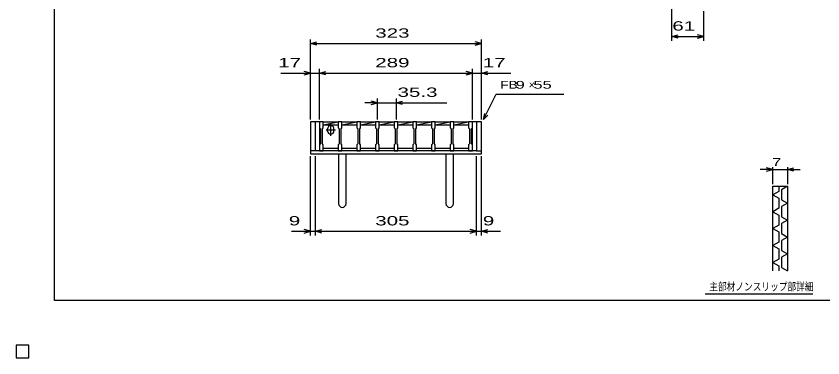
# Model space of a CAD drawing. Units: millimetres, scale not verified. Extents: x -1456 to 1385, y -1026 to 843.
# Drawn here: x -1456 to 70, y -1026 to -379 of the extents above; entities that cross this region are included whole.
import ezdxf
from ezdxf.enums import TextEntityAlignment as Align

# ---------------------------------------------------------------- set-up
doc = ezdxf.new("R2010")
doc.units = ezdxf.units.MM
doc.header["$LTSCALE"] = 8
for name, color, linetype, lineweight in [('0_2', 150, 'Continuous', 25), ('16', 3, 'Continuous', 25), ('19', 6, 'Continuous', 25), ('22', 4, 'Continuous', 25), ('24', 2, 'Continuous', 25), ('32', 4, 'Continuous', 25)]:
    doc.layers.add(name, color=color, linetype=linetype, lineweight=lineweight)
doc.styles.add('ベクトル', font='')
doc.styles.get('ベクトル').set_extended_font_data('ベクトル')

msp = doc.modelspace()

# ---------------------------------------------------------------- linework, layer by layer
at = {"layer": '0_2'}
for p, q in [((-1383.2, -917.2), (-1383.2, 842.8)), ((1384.8, -917.2), (-1383.2, -917.2)), ((-1432, -1002), (-1456, -1002)), ((-1456, -1002), (-1456, -1026)), ((-1432, -1002), (-1456, -1002)), ((-1456, -1002), (-1456, -1026)), ((-1432, -1002), (-1456, -1002)), ((-1456, -1002), (-1456, -1026)), ((-1432, -1002), (-1456, -1002)), ((-1456, -1002), (-1456, -1026)), ((-1432, -1002), (-1456, -1002)), ((-1456, -1002), (-1456, -1026)), ((-1432, -1026), (-1432, -1002)), ((-1432, -1026), (-1432, -1002)), ((-1432, -1026), (-1432, -1002)), ((-1432, -1026), (-1432, -1002)), ((-1432, -1026), (-1432, -1002)), ((-1456, -1026), (-1432, -1026)), ((-1456, -1026), (-1432, -1026)), ((-1456, -1026), (-1432, -1026)), ((-1456, -1026), (-1432, -1026)), ((-1456, -1026), (-1432, -1026))]:
    msp.add_line(p, q, dxfattribs=at)
at = {"layer": '16'}
for p, q in [((-882, -579), (-882, -578.3)), ((-882, -578.3), (-875, -578.3)), ((-882, -579), (-882, -590.5)), ((-875, -579), (-882, -579)), ((-882, -579), (-882, -629)), ((-875, -578.3), (-875, -579)), ((-875, -590.5), (-875, -579)), ((-875, -579), (-846.7, -579)), ((-875, -584.5), (-846.7, -579)), ((-846.7, -579), (-846.7, -578.3)), ((-846.7, -578.3), (-839.7, -578.3)), ((-846.7, -579), (-846.7, -590.5)), ((-839.7, -579), (-846.7, -579)), ((-839.7, -578.3), (-839.7, -579)), ((-839.7, -590.5), (-839.7, -579)), ((-839.7, -579), (-811.4, -579)), ((-839.7, -584.5), (-811.4, -579)), ((-811.4, -579), (-811.4, -578.3)), ((-811.4, -578.3), (-804.4, -578.3)), ((-811.4, -579), (-811.4, -590.5)), ((-804.4, -579), (-811.4, -579)), ((-804.4, -578.3), (-804.4, -579)), ((-804.4, -590.5), (-804.4, -579)), ((-804.4, -579), (-776.1, -579)), ((-804.4, -584.5), (-776.1, -579)), ((-776.1, -579), (-776.1, -578.3)), ((-776.1, -578.3), (-769.1, -578.3)), ((-776.1, -579), (-776.1, -590.5)), ((-769.1, -579), (-776.1, -579)), ((-769.1, -578.3), (-769.1, -579)), ((-769.1, -590.5), (-769.1, -579)), ((-769.1, -579), (-740.8, -579)), ((-769.1, -584.5), (-740.8, -579)), ((-740.8, -579), (-740.8, -578.3)), ((-740.8, -578.3), (-733.8, -578.3)), ((-740.8, -579), (-740.8, -590.5)), ((-733.8, -579), (-740.8, -579)), ((-733.8, -578.3), (-733.8, -579)), ((-733.8, -590.5), (-733.8, -579)), ((-733.8, -579), (-705.5, -579)), ((-733.8, -584.5), (-705.5, -579)), ((-705.5, -579), (-705.5, -578.3)), ((-705.5, -578.3), (-698.5, -578.3)), ((-705.5, -579), (-705.5, -590.5)), ((-698.5, -579), (-705.5, -579)), ((-698.5, -578.3), (-698.5, -579)), ((-698.5, -590.5), (-698.5, -579)), ((-698.5, -579), (-670.2, -579)), ((-698.5, -584.5), (-670.2, -579)), ((-670.2, -579), (-670.2, -578.3)), ((-670.2, -578.3), (-663.2, -578.3)), ((-670.2, -579), (-670.2, -590.5)), ((-663.2, -579), (-670.2, -579)), ((-663.2, -578.3), (-663.2, -579)), ((-663.2, -590.5), (-663.2, -579)), ((-663.2, -579), (-634.9, -579)), ((-663.2, -584.5), (-634.9, -579)), ((-634.9, -579), (-634.9, -578.3)), ((-634.9, -578.3), (-627.9, -578.3)), ((-634.9, -579), (-634.9, -590.5)), ((-627.9, -579), (-634.9, -579)), ((-627.9, -578.3), (-627.9, -579)), ((-627.9, -590.5), (-627.9, -579)), ((-627.9, -579), (-600, -579)), ((-627.9, -584.5), (-600, -579.078)), ((-600, -579), (-600, -578.3)), ((-600, -578.3), (-593, -578.3)), ((-600, -579), (-600, -590.5)), ((-593, -579), (-600, -579)), ((-593, -578.3), (-593, -579)), ((-593, -590.5), (-593, -579)), ((-593, -629), (-593, -579)), ((-882, -590.5), (-880.5, -592.5)), ((-880.5, -592.5), (-880.5, -620.5)), ((-876.5, -592.5), (-875, -590.5)), ((-876.5, -620.5), (-876.5, -592.5)), ((-875, -584.5), (-846.7, -584.5)), ((-869.85, -594.5), (-851.85, -594.5)), ((-866.85, -596.5), (-866.85, -592.5)), ((-860.85, -605.5), (-860.85, -583.5)), ((-854.85, -596.5), (-854.85, -592.5)), ((-846.7, -590.5), (-845.2, -592.5)), ((-845.2, -592.5), (-845.2, -620.5)), ((-841.2, -592.5), (-839.7, -590.5)), ((-841.2, -620.5), (-841.2, -592.5)), ((-839.7, -584.5), (-811.4, -584.5)), ((-811.4, -590.5), (-809.9, -592.5)), ((-809.9, -592.5), (-809.9, -620.5)), ((-805.9, -592.5), (-804.4, -590.5)), ((-805.9, -620.5), (-805.9, -592.5)), ((-804.4, -584.5), (-776.1, -584.5)), ((-776.1, -590.5), (-774.6, -592.5)), ((-774.6, -592.5), (-774.6, -620.5)), ((-770.6, -592.5), (-769.1, -590.5)), ((-770.6, -620.5), (-770.6, -592.5)), ((-769.1, -584.5), (-740.8, -584.5)), ((-740.8, -590.5), (-739.3, -592.5)), ((-739.3, -592.5), (-739.3, -620.5)), ((-735.3, -592.5), (-733.8, -590.5)), ((-735.3, -620.5), (-735.3, -592.5)), ((-733.8, -584.5), (-705.5, -584.5)), ((-705.5, -590.5), (-704, -592.5)), ((-704, -592.5), (-704, -620.5)), ((-700, -592.5), (-698.5, -590.5)), ((-700, -620.5), (-700, -592.5)), ((-698.5, -584.5), (-670.2, -584.5)), ((-670.2, -590.5), (-668.7, -592.5)), ((-668.7, -592.5), (-668.7, -620.5)), ((-664.7, -592.5), (-663.2, -590.5)), ((-664.7, -620.5), (-664.7, -592.5)), ((-663.2, -584.5), (-634.9, -584.5)), ((-634.9, -590.5), (-633.4, -592.5)), ((-633.4, -592.5), (-633.4, -620.5)), ((-629.4, -592.5), (-627.9, -590.5)), ((-629.4, -620.5), (-629.4, -592.5)), ((-627.9, -584.5), (-600, -584.5)), ((-600, -590.5), (-598.5, -592.5)), ((-598.5, -592.5), (-598.5, -620.5)), ((-594.5, -592.5), (-593, -590.5)), ((-594.5, -620.5), (-594.5, -592.5)), ((-880.5, -620.5), (-882, -622.5)), ((-882, -622.5), (-882, -634)), ((-875, -622.5), (-876.5, -620.5)), ((-875, -634), (-875, -622.5)), ((-845.2, -620.5), (-846.7, -622.5)), ((-846.7, -622.5), (-846.7, -634)), ((-839.7, -622.5), (-841.2, -620.5)), ((-839.7, -634), (-839.7, -622.5)), ((-809.9, -620.5), (-811.4, -622.5)), ((-811.4, -622.5), (-811.4, -634)), ((-804.4, -622.5), (-805.9, -620.5)), ((-804.4, -634), (-804.4, -622.5)), ((-774.6, -620.5), (-776.1, -622.5)), ((-776.1, -622.5), (-776.1, -634)), ((-769.1, -622.5), (-770.6, -620.5)), ((-769.1, -634), (-769.1, -622.5)), ((-739.3, -620.5), (-740.8, -622.5)), ((-740.8, -622.5), (-740.8, -634)), ((-733.8, -622.5), (-735.3, -620.5)), ((-733.8, -634), (-733.8, -622.5)), ((-704, -620.5), (-705.5, -622.5)), ((-705.5, -622.5), (-705.5, -634)), ((-698.5, -622.5), (-700, -620.5)), ((-698.5, -634), (-698.5, -622.5)), ((-668.7, -620.5), (-670.2, -622.5)), ((-670.2, -622.5), (-670.2, -634)), ((-663.2, -622.5), (-664.7, -620.5)), ((-663.2, -634), (-663.2, -622.5)), ((-633.4, -620.5), (-634.9, -622.5)), ((-634.9, -622.5), (-634.9, -634)), ((-627.9, -622.5), (-629.4, -620.5)), ((-627.9, -634), (-627.9, -622.5)), ((-598.5, -620.5), (-600, -622.5)), ((-600, -622.5), (-600, -634)), ((-593, -622.5), (-594.5, -620.5)), ((-593, -634), (-593, -622.5)), ((-882, -634), (-875, -634)), ((-875, -629), (-846.7, -629)), ((-846.7, -634), (-839.7, -634)), ((-839.7, -629), (-811.4, -629)), ((-811.4, -634), (-804.4, -634)), ((-804.4, -629), (-776.1, -629)), ((-776.1, -634), (-769.1, -634)), ((-769.1, -629), (-740.8, -629)), ((-740.8, -634), (-733.8, -634)), ((-733.8, -629), (-705.5, -629)), ((-705.5, -634), (-698.5, -634)), ((-698.5, -629), (-670.2, -629)), ((-670.2, -634), (-663.2, -634)), ((-663.2, -629), (-634.9, -629)), ((-634.9, -634), (-627.9, -634)), ((-627.9, -629), (-600, -629)), ((-600, -634), (-593, -634)), ((-1432, -1002), (-1456, -1002)), ((-1456, -1002), (-1456, -1026)), ((-1432, -1002), (-1456, -1002)), ((-1456, -1002), (-1456, -1026)), ((-1432, -1002), (-1456, -1002)), ((-1456, -1002), (-1456, -1026)), ((-1432, -1002), (-1456, -1002)), ((-1456, -1002), (-1456, -1026)), ((-1432, -1002), (-1456, -1002)), ((-1456, -1002), (-1456, -1026)), ((-1432, -1026), (-1432, -1002)), ((-1432, -1026), (-1432, -1002)), ((-1432, -1026), (-1432, -1002)), ((-1432, -1026), (-1432, -1002)), ((-1432, -1026), (-1432, -1002)), ((-1456, -1026), (-1432, -1026)), ((-1456, -1026), (-1432, -1026)), ((-1456, -1026), (-1432, -1026)), ((-1456, -1026), (-1432, -1026)), ((-1456, -1026), (-1432, -1026))]:
    msp.add_line(p, q, dxfattribs=at)
for centre, start, end in [((-860.85, -592.5), 0, 180), ((-860.85, -596.5), 180, 0)]:
    msp.add_arc(centre, 6, start, end, dxfattribs=at)
at = {"layer": '19'}
for p, q in [((-882, -579), (-899, -579)), ((-899, -579), (-899, -640)), ((-890, -634), (-890, -579)), ((-576, -579), (-593, -579)), ((-585, -579), (-585, -634)), ((-576, -640), (-576, -579)), ((-890, -634), (-899, -634)), ((-899, -640), (-576, -640)), ((-585, -634), (-890, -634)), ((-846, -640), (-846, -734)), ((-832, -734), (-832, -640)), ((-643, -640), (-643, -734)), ((-629, -734), (-629, -640)), ((-585, -634), (-576, -634))]:
    msp.add_line(p, q, dxfattribs=at)
for centre in [(-839, -734), (-636, -734)]:
    msp.add_arc(centre, 7, 180, 0, dxfattribs=at)
at = {"layer": '22'}
for p, q in [((-216, -425.5), (-216, -241.5)), ((-155, -425.5), (-155, -369.5)), ((-899, -575), (-899, -423)), ((-576, -575), (-576, -423)), ((-216, -417.5), (-204, -414.3)), ((-204, -420.7), (-216, -417.5)), ((-216, -417.5), (-155, -417.5)), ((-155, -417.5), (-167, -414.3)), ((-167, -420.7), (-155, -417.5)), ((-899, -431), (-887, -427.8)), ((-887, -434.2), (-899, -431)), ((-899, -431), (-576, -431)), ((-576, -431), (-588, -427.8)), ((-588, -434.2), (-576, -431)), ((-955, -487), (-899, -487)), ((-899, -487), (-911, -483.8)), ((-911, -490.2), (-899, -487)), ((-899, -575), (-899, -479)), ((-899, -487), (-882, -487)), ((-882, -575), (-882, -479)), ((-882, -487), (-870, -483.8)), ((-870, -490.2), (-882, -487)), ((-882, -487), (-593, -487)), ((-593, -487), (-605, -483.8)), ((-605, -490.2), (-593, -487)), ((-593, -575), (-593, -479)), ((-593, -487), (-576, -487)), ((-576, -575), (-576, -479)), ((-576, -487), (-564, -483.8)), ((-564, -490.2), (-576, -487)), ((-576, -487), (-520, -487)), ((-572, -575), (-548, -527)), ((-548, -527), (-420, -527)), ((-772.6, -543), (-796.6, -543)), ((-772.6, -543), (-784.6, -539.8)), ((-784.6, -546.2), (-772.6, -543)), ((-772.6, -575), (-772.6, -535)), ((-772.6, -543), (-737.3, -543)), ((-737.3, -535), (-737.3, -575)), ((-737.3, -543), (-725.3, -539.8)), ((-725.3, -546.2), (-737.3, -543)), ((-737.3, -543), (-641.3, -543)), ((-572, -575), (-569.6, -563.32)), ((-572, -575), (-564, -566.2)), ((-899, -794.4), (-899, -644)), ((-890, -794.4), (-890, -644)), ((-585, -794.4), (-585, -644)), ((-576, -794.4), (-576, -644)), ((-935, -786.4), (-899, -786.4)), ((-899, -786.4), (-911, -783.2)), ((-911, -789.6), (-899, -786.4)), ((-899, -786.4), (-890, -786.4)), ((-890, -786.4), (-878, -783.2)), ((-878, -789.6), (-890, -786.4)), ((-890, -786.4), (-585, -786.4)), ((-585, -786.4), (-597, -783.2)), ((-597, -789.6), (-585, -786.4)), ((-585, -786.4), (-576, -786.4)), ((-576, -786.4), (-564, -783.2)), ((-564, -789.6), (-576, -786.4)), ((-576, -786.4), (-540, -786.4))]:
    msp.add_line(p, q, dxfattribs=at)
at = {"layer": '22', "color": 2}
for p, q in [((-1432, -1002), (-1456, -1002)), ((-1456, -1002), (-1456, -1026)), ((-1432, -1002), (-1456, -1002)), ((-1456, -1002), (-1456, -1026)), ((-1432, -1002), (-1456, -1002)), ((-1456, -1002), (-1456, -1026)), ((-1432, -1026), (-1432, -1002)), ((-1432, -1026), (-1432, -1002)), ((-1432, -1026), (-1432, -1002)), ((-1456, -1026), (-1432, -1026)), ((-1456, -1026), (-1432, -1026)), ((-1456, -1026), (-1432, -1026))]:
    msp.add_line(p, q, dxfattribs=at)
at = {"layer": '24', "color": 4}
for p, q in [((-1432, -1002), (-1456, -1002)), ((-1456, -1002), (-1456, -1026)), ((-1432, -1002), (-1456, -1002)), ((-1456, -1002), (-1456, -1026)), ((-1432, -1002), (-1456, -1002)), ((-1456, -1002), (-1456, -1026)), ((-1432, -1026), (-1432, -1002)), ((-1432, -1026), (-1432, -1002)), ((-1432, -1026), (-1432, -1002)), ((-1456, -1026), (-1432, -1026)), ((-1456, -1026), (-1432, -1026)), ((-1456, -1026), (-1432, -1026))]:
    msp.add_line(p, q, dxfattribs=at)
at = {"layer": '32'}
for p, q in [((-24.8, -669.2), (-48.8, -669.2)), ((-24.8, -669.2), (-36.8, -666)), ((-36.8, -672.4), (-24.8, -669.2)), ((-24.8, -697.2), (-24.8, -665.2)), ((-24.8, -669.2), (3.2, -669.2)), ((3.2, -665.2), (3.2, -697.2)), ((3.2, -669.2), (15.2, -666)), ((15.2, -672.4), (3.2, -669.2)), ((3.2, -669.2), (27.2, -669.2)), ((-24.8, -701.2), (3.2, -701.2)), ((-24.8, -861.2), (-24.8, -701.2)), ((-13.6, -701.2), (-13.6, -710.8)), ((3.2, -701.2), (-8, -707.6)), ((3.2, -701.2), (3.2, -861.2)), ((-13.6, -710.8), (-24.8, -717.2)), ((-24.8, -717.2), (-13.6, -723.6)), ((-8, -707.6), (-8, -726.8)), ((-13.6, -723.6), (-13.6, -742.8)), ((-8, -726.8), (3.2, -733.2)), ((-13.6, -742.8), (-24.8, -749.2)), ((3.2, -733.2), (-8, -739.6)), ((-8, -739.6), (-8, -758.8)), ((-24.8, -749.2), (-13.6, -755.6)), ((-13.6, -755.6), (-13.6, -774.8)), ((-8, -758.8), (3.2, -765.2)), ((-13.6, -774.8), (-24.8, -781.2)), ((3.2, -765.2), (-8, -771.6)), ((-8, -771.6), (-8, -790.8)), ((-24.8, -781.2), (-13.6, -787.6)), ((-13.6, -787.6), (-13.6, -806.8)), ((-8, -790.8), (3.2, -797.2)), ((-13.6, -806.8), (-24.8, -813.2)), ((3.2, -797.2), (-8, -803.6)), ((-8, -803.6), (-8, -822.8)), ((-24.8, -813.2), (-13.6, -819.6)), ((-13.6, -819.6), (-13.6, -838.8)), ((-8, -822.8), (3.2, -829.2)), ((-13.6, -838.8), (-24.8, -845.2)), ((3.2, -829.2), (-8, -835.6)), ((-8, -835.6), (-8, -854.8)), ((-24.8, -845.2), (-13.6, -851.6)), ((-13.6, -851.6), (-13.6, -861.2)), ((-8, -854.8), (3.2, -861.2)), ((51.2, -905.2), (-152.8, -905.2)), ((-1432, -1002), (-1456, -1002)), ((-1456, -1002), (-1456, -1026)), ((-1432, -1002), (-1456, -1002)), ((-1456, -1002), (-1456, -1026)), ((-1432, -1002), (-1456, -1002)), ((-1456, -1002), (-1456, -1026)), ((-1432, -1002), (-1456, -1002)), ((-1456, -1002), (-1456, -1026)), ((-1432, -1002), (-1456, -1002)), ((-1456, -1002), (-1456, -1026)), ((-1432, -1026), (-1432, -1002)), ((-1432, -1026), (-1432, -1002)), ((-1432, -1026), (-1432, -1002)), ((-1432, -1026), (-1432, -1002)), ((-1432, -1026), (-1432, -1002)), ((-1456, -1026), (-1432, -1026)), ((-1456, -1026), (-1432, -1026)), ((-1456, -1026), (-1432, -1026)), ((-1456, -1026), (-1432, -1026)), ((-1456, -1026), (-1432, -1026))]:
    msp.add_line(p, q, dxfattribs=at)

# ---------------------------------------------------------------- texts
at = {"layer": '22', "color": 2, "style": 'ベクトル'}
for s, height, width, p in [(' 61 ', 17.6, 1.65, (-225.5, -397.5)), (' 323 ', 17.6, 1.65, (-787.5, -411)), (' 17 ', 17.6, 1.65, (-971, -467)), (' 289 ', 17.6, 1.65, (-787.5, -467)), (' 17 ', 17.6, 1.65, (-584, -467)), ('FB', 14.66, 1.3, (-540, -509)), (' 9 ', 14.66, 1.6, (-520, -509)), (' 55 ', 14.66, 1.6, (-486.4, -509)), (' 35.3 ', 17.6, 1.65, (-745.3, -523)), (' 9 ', 17.6, 1.65, (-951, -766.4)), (' 305 ', 17.6, 1.65, (-787.5, -766.4)), (' 9 ', 17.6, 1.65, (-584, -766.4))]:
    msp.add_text(s, height=height, dxfattribs=dict(at, width=width)).set_placement(p, align=Align.MIDDLE_LEFT)
msp.add_text('×', height=14.66, dxfattribs=at).set_placement((-486.4, -509), align=Align.MIDDLE_LEFT)
at = {"layer": '32', "color": 2, "style": 'ベクトル'}
for s, width, p in [(' 7 ', 1.6, (-34.8, -655.2)), ('主部材ノンスリップ部詳細', 0.8, (-144.8, -891.2))]:
    msp.add_text(s, height=14.66, dxfattribs=dict(at, width=width)).set_placement(p, align=Align.MIDDLE_LEFT)

doc.saveas('drawing.dxf')
